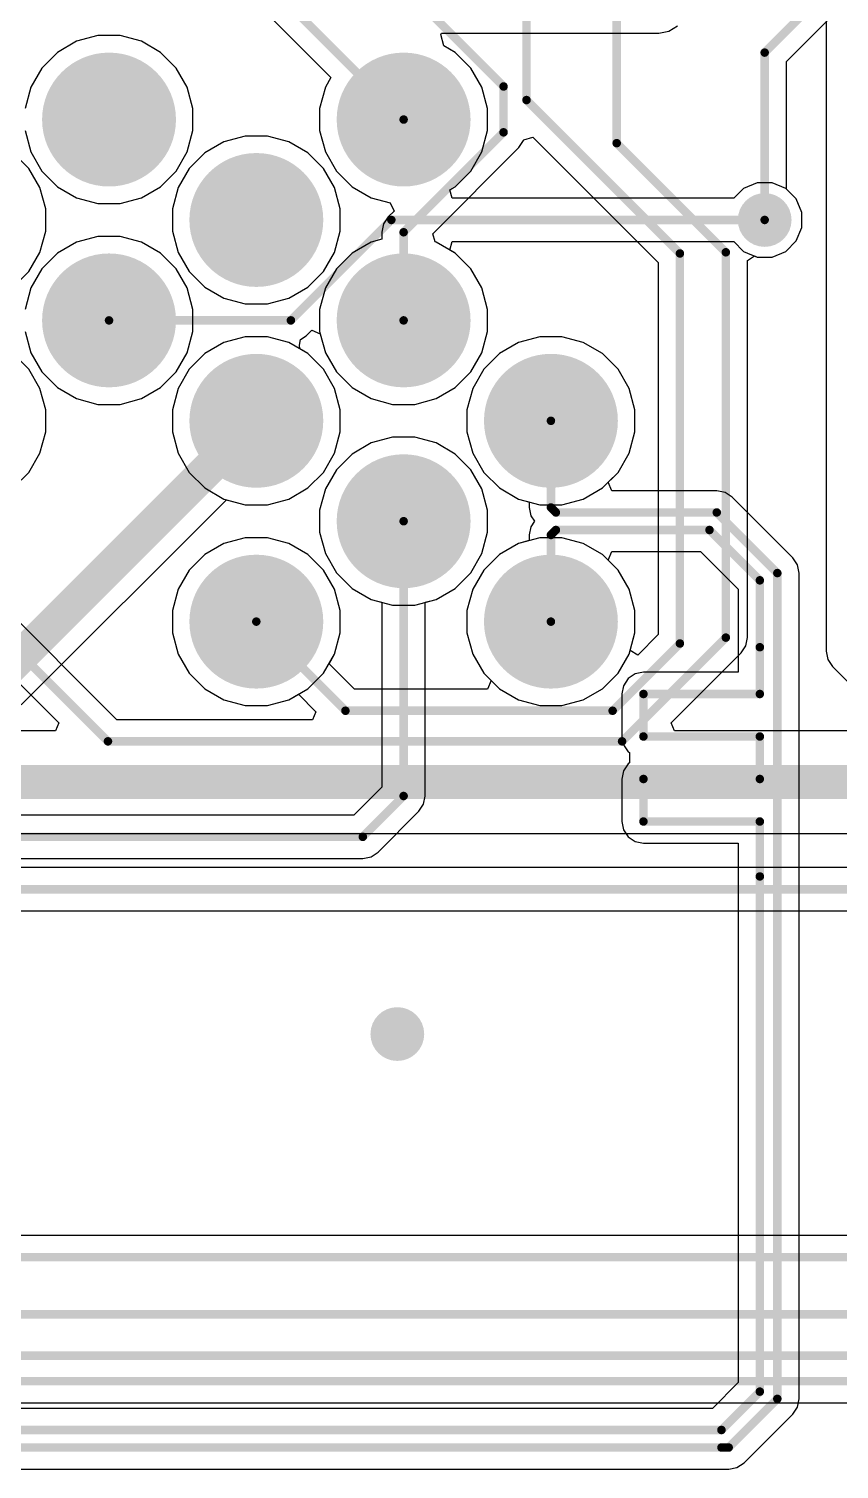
# Model space of a CAD drawing. Header units: millimetres. Extents: x -0.36 to 5.33, y -0.63 to 3.45.
# Drawn here: x 3.385 to 3.862, y 0.085 to 0.932 of the extents above; entities that cross this region are included whole.
import ezdxf

# ---------------------------------------------------------------- set-up
doc = ezdxf.new("R2010")
doc.units = ezdxf.units.MM
doc.header["$MEASUREMENT"] = 0
for name, color, linetype in [('BottomLayer', 5, 'Continuous'), ('BottomSolder', 6, 'Continuous'), ('MultiLayer', 9, 'Continuous'), ('PadHoleLayer', 156, 'Continuous'), ('TopLayer', 1, 'Continuous'), ('TopSolder', 216, 'Continuous'), ('ViaHoleLayer', 16, 'Continuous')]:
    doc.layers.add(name, color=color, linetype=linetype)

# ---------------------------------------------------------------- blocks, each defined once
blk = doc.blocks.new('1_1376430_8_1')
at = {"layer": 'BottomLayer'}
h = blk.add_hatch(color=5, dxfattribs=at)
edge = h.paths.add_edge_path()
edge.add_arc((0.7736205, 0.1860233), 0.0393701, 0, 360)
h = blk.add_hatch(color=5, dxfattribs=at)
edge = h.paths.add_edge_path()
edge.add_arc((0.9468485, 0.1860233), 0.0393701, 0, 360)
h = blk.add_hatch(color=5, dxfattribs=at)
edge = h.paths.add_edge_path()
edge.add_arc((0.8602345, 0.1269683), 0.0393701, 0, 360)
h = blk.add_hatch(color=5, dxfattribs=at)
edge = h.paths.add_edge_path()
edge.add_arc((0.7736205, 0.0679133), 0.0393701, 0, 360)
h = blk.add_hatch(color=5, dxfattribs=at)
edge = h.paths.add_edge_path()
edge.add_arc((0.9468485, 0.0679133), 0.0393701, 0, 360)
h = blk.add_hatch(color=5, dxfattribs=at)
edge = h.paths.add_edge_path()
edge.add_arc((0.8602345, 0.0088583), 0.0393701, 0, 360)
h = blk.add_hatch(color=5, dxfattribs=at)
edge = h.paths.add_edge_path()
edge.add_arc((1.0334625, 0.0088583), 0.0393701, 0, 360)
h = blk.add_hatch(color=5, dxfattribs=at)
edge = h.paths.add_edge_path()
edge.add_arc((0.9468485, -0.0501967), 0.0393701, 0, 360)
h = blk.add_hatch(color=5, dxfattribs=at)
edge = h.paths.add_edge_path()
edge.add_arc((0.8602345, -0.1092517), 0.0393701, 0, 360)
h = blk.add_hatch(color=5, dxfattribs=at)
edge = h.paths.add_edge_path()
edge.add_arc((1.0334625, -0.1092517), 0.0393701, 0, 360)
at = {"layer": 'BottomSolder'}
h = blk.add_hatch(color=6, dxfattribs=at)
edge = h.paths.add_edge_path()
edge.add_arc((0.7736205, 0.1860233), 0.0393701, 0, 360)
h = blk.add_hatch(color=6, dxfattribs=at)
edge = h.paths.add_edge_path()
edge.add_arc((0.9468485, 0.1860233), 0.0393701, 0, 360)
h = blk.add_hatch(color=6, dxfattribs=at)
edge = h.paths.add_edge_path()
edge.add_arc((0.8602345, 0.1269683), 0.0393701, 0, 360)
h = blk.add_hatch(color=6, dxfattribs=at)
edge = h.paths.add_edge_path()
edge.add_arc((0.7736205, 0.0679133), 0.0393701, 0, 360)
h = blk.add_hatch(color=6, dxfattribs=at)
edge = h.paths.add_edge_path()
edge.add_arc((0.9468485, 0.0679133), 0.0393701, 0, 360)
h = blk.add_hatch(color=6, dxfattribs=at)
edge = h.paths.add_edge_path()
edge.add_arc((0.8602345, 0.0088583), 0.0393701, 0, 360)
h = blk.add_hatch(color=6, dxfattribs=at)
edge = h.paths.add_edge_path()
edge.add_arc((1.0334625, 0.0088583), 0.0393701, 0, 360)
h = blk.add_hatch(color=6, dxfattribs=at)
edge = h.paths.add_edge_path()
edge.add_arc((0.9468485, -0.0501967), 0.0393701, 0, 360)
h = blk.add_hatch(color=6, dxfattribs=at)
edge = h.paths.add_edge_path()
edge.add_arc((0.8602345, -0.1092517), 0.0393701, 0, 360)
h = blk.add_hatch(color=6, dxfattribs=at)
edge = h.paths.add_edge_path()
edge.add_arc((1.0334625, -0.1092517), 0.0393701, 0, 360)
at = {"layer": 'MultiLayer'}
h = blk.add_hatch(color=9, dxfattribs=at)
edge = h.paths.add_edge_path()
edge.add_arc((0.7736205, 0.1860233), 0.0393701, 0, 360)
h = blk.add_hatch(color=9, dxfattribs=at)
edge = h.paths.add_edge_path()
edge.add_arc((0.9468485, 0.1860233), 0.0393701, 0, 360)
h = blk.add_hatch(color=9, dxfattribs=at)
edge = h.paths.add_edge_path()
edge.add_arc((0.8602345, 0.1269683), 0.0393701, 0, 360)
h = blk.add_hatch(color=9, dxfattribs=at)
edge = h.paths.add_edge_path()
edge.add_arc((0.7736205, 0.0679133), 0.0393701, 0, 360)
h = blk.add_hatch(color=9, dxfattribs=at)
edge = h.paths.add_edge_path()
edge.add_arc((0.9468485, 0.0679133), 0.0393701, 0, 360)
h = blk.add_hatch(color=9, dxfattribs=at)
edge = h.paths.add_edge_path()
edge.add_arc((0.8602345, 0.0088583), 0.0393701, 0, 360)
h = blk.add_hatch(color=9, dxfattribs=at)
edge = h.paths.add_edge_path()
edge.add_arc((1.0334625, 0.0088583), 0.0393701, 0, 360)
h = blk.add_hatch(color=9, dxfattribs=at)
edge = h.paths.add_edge_path()
edge.add_arc((0.9468485, -0.0501967), 0.0393701, 0, 360)
h = blk.add_hatch(color=9, dxfattribs=at)
edge = h.paths.add_edge_path()
edge.add_arc((0.8602345, -0.1092517), 0.0393701, 0, 360)
h = blk.add_hatch(color=9, dxfattribs=at)
edge = h.paths.add_edge_path()
edge.add_arc((1.0334625, -0.1092517), 0.0393701, 0, 360)
at = {"layer": 'PadHoleLayer'}
h = blk.add_hatch(color=156, dxfattribs=at)
edge = h.paths.add_edge_path()
edge.add_arc((0.7736205, 0.1860233), 0.0238189, 0, 360)
h = blk.add_hatch(color=156, dxfattribs=at)
edge = h.paths.add_edge_path()
edge.add_arc((0.9468485, 0.1860233), 0.0238189, 0, 360)
h = blk.add_hatch(color=156, dxfattribs=at)
edge = h.paths.add_edge_path()
edge.add_arc((0.8602345, 0.1269683), 0.0238189, 0, 360)
h = blk.add_hatch(color=156, dxfattribs=at)
edge = h.paths.add_edge_path()
edge.add_arc((0.7736205, 0.0679133), 0.0238189, 0, 360)
h = blk.add_hatch(color=156, dxfattribs=at)
edge = h.paths.add_edge_path()
edge.add_arc((0.9468485, 0.0679133), 0.0238189, 0, 360)
h = blk.add_hatch(color=156, dxfattribs=at)
edge = h.paths.add_edge_path()
edge.add_arc((0.8602345, 0.0088583), 0.0238189, 0, 360)
h = blk.add_hatch(color=156, dxfattribs=at)
edge = h.paths.add_edge_path()
edge.add_arc((1.0334625, 0.0088583), 0.0238189, 0, 360)
h = blk.add_hatch(color=156, dxfattribs=at)
edge = h.paths.add_edge_path()
edge.add_arc((0.9468485, -0.0501967), 0.0238189, 0, 360)
h = blk.add_hatch(color=156, dxfattribs=at)
edge = h.paths.add_edge_path()
edge.add_arc((0.8602345, -0.1092517), 0.0238189, 0, 360)
h = blk.add_hatch(color=156, dxfattribs=at)
edge = h.paths.add_edge_path()
edge.add_arc((1.0334625, -0.1092517), 0.0238189, 0, 360)
at = {"layer": 'TopLayer'}
h = blk.add_hatch(color=1, dxfattribs=at)
edge = h.paths.add_edge_path()
edge.add_arc((0.7736205, 0.1860233), 0.0393701, 0, 360)
h = blk.add_hatch(color=1, dxfattribs=at)
edge = h.paths.add_edge_path()
edge.add_arc((0.9468485, 0.1860233), 0.0393701, 0, 360)
h = blk.add_hatch(color=1, dxfattribs=at)
edge = h.paths.add_edge_path()
edge.add_arc((0.8602345, 0.1269683), 0.0393701, 0, 360)
h = blk.add_hatch(color=1, dxfattribs=at)
edge = h.paths.add_edge_path()
edge.add_arc((0.7736205, 0.0679133), 0.0393701, 0, 360)
h = blk.add_hatch(color=1, dxfattribs=at)
edge = h.paths.add_edge_path()
edge.add_arc((0.9468485, 0.0679133), 0.0393701, 0, 360)
h = blk.add_hatch(color=1, dxfattribs=at)
edge = h.paths.add_edge_path()
edge.add_arc((0.8602345, 0.0088583), 0.0393701, 0, 360)
h = blk.add_hatch(color=1, dxfattribs=at)
edge = h.paths.add_edge_path()
edge.add_arc((1.0334625, 0.0088583), 0.0393701, 0, 360)
h = blk.add_hatch(color=1, dxfattribs=at)
edge = h.paths.add_edge_path()
edge.add_arc((0.9468485, -0.0501967), 0.0393701, 0, 360)
h = blk.add_hatch(color=1, dxfattribs=at)
edge = h.paths.add_edge_path()
edge.add_arc((0.8602345, -0.1092517), 0.0393701, 0, 360)
h = blk.add_hatch(color=1, dxfattribs=at)
edge = h.paths.add_edge_path()
edge.add_arc((1.0334625, -0.1092517), 0.0393701, 0, 360)
at = {"layer": 'TopSolder'}
h = blk.add_hatch(color=216, dxfattribs=at)
edge = h.paths.add_edge_path()
edge.add_arc((0.7736205, 0.1860233), 0.0393701, 0, 360)
h = blk.add_hatch(color=216, dxfattribs=at)
edge = h.paths.add_edge_path()
edge.add_arc((0.9468485, 0.1860233), 0.0393701, 0, 360)
h = blk.add_hatch(color=216, dxfattribs=at)
edge = h.paths.add_edge_path()
edge.add_arc((0.8602345, 0.1269683), 0.0393701, 0, 360)
h = blk.add_hatch(color=216, dxfattribs=at)
edge = h.paths.add_edge_path()
edge.add_arc((0.7736205, 0.0679133), 0.0393701, 0, 360)
h = blk.add_hatch(color=216, dxfattribs=at)
edge = h.paths.add_edge_path()
edge.add_arc((0.9468485, 0.0679133), 0.0393701, 0, 360)
h = blk.add_hatch(color=216, dxfattribs=at)
edge = h.paths.add_edge_path()
edge.add_arc((0.8602345, 0.0088583), 0.0393701, 0, 360)
h = blk.add_hatch(color=216, dxfattribs=at)
edge = h.paths.add_edge_path()
edge.add_arc((1.0334625, 0.0088583), 0.0393701, 0, 360)
h = blk.add_hatch(color=216, dxfattribs=at)
edge = h.paths.add_edge_path()
edge.add_arc((0.9468485, -0.0501967), 0.0393701, 0, 360)
h = blk.add_hatch(color=216, dxfattribs=at)
edge = h.paths.add_edge_path()
edge.add_arc((0.8602345, -0.1092517), 0.0393701, 0, 360)
h = blk.add_hatch(color=216, dxfattribs=at)
edge = h.paths.add_edge_path()
edge.add_arc((1.0334625, -0.1092517), 0.0393701, 0, 360)

msp = doc.modelspace()

# ---------------------------------------------------------------- hatches: boundary and pattern name
at = {"layer": 'BottomLayer'}
h = msp.add_hatch(color=5, dxfattribs=at)
edge = h.paths.add_edge_path()
edge.add_arc((3.818, 0.8197629), 0.011811, 0, 360)
h = msp.add_hatch(color=5, dxfattribs=at)
edge = h.paths.add_edge_path()
edge.add_arc((3.602, 0.341), 0.011811, 0, 360)
at = {"layer": 'BottomSolder'}
h = msp.add_hatch(color=6, dxfattribs=at)
edge = h.paths.add_edge_path()
edge.add_arc((3.818, 0.8197629), 0.015811, 0, 360)
h = msp.add_hatch(color=6, dxfattribs=at)
edge = h.paths.add_edge_path()
edge.add_arc((3.602, 0.341), 0.015811, 0, 360)
at = {"layer": 'TopLayer'}
h = msp.add_hatch(color=1, dxfattribs=at)
edge = h.paths.add_edge_path()
edge.add_arc((3.818, 0.8197629), 0.011811, 0, 360)
h = msp.add_hatch(color=1, dxfattribs=at)
edge = h.paths.add_edge_path()
edge.add_arc((3.602, 0.341), 0.011811, 0, 360)
at = {"layer": 'TopSolder'}
h = msp.add_hatch(color=216, dxfattribs=at)
edge = h.paths.add_edge_path()
edge.add_arc((3.818, 0.8197629), 0.015811, 0, 360)
h = msp.add_hatch(color=216, dxfattribs=at)
edge = h.paths.add_edge_path()
edge.add_arc((3.602, 0.341), 0.015811, 0, 360)
at = {"layer": 'ViaHoleLayer'}
h = msp.add_hatch(color=16, dxfattribs=at)
edge = h.paths.add_edge_path()
edge.add_arc((3.818, 0.8197629), 0.0059055, 0, 360)
h = msp.add_hatch(color=16, dxfattribs=at)
edge = h.paths.add_edge_path()
edge.add_arc((3.602, 0.341), 0.0059055, 0, 360)

# ---------------------------------------------------------------- linework, layer by layer
at = {"layer": 'BottomLayer'}
for p, q in [((3.5217151, 0.9447778), (3.5629604, 0.9035325)), ((3.8307449, 0.9129089), (3.8592406, 0.9414046)), ((3.4134149, 0.9248235), (3.4021571, 0.9183238)), ((3.4259713, 0.928188), (3.4134149, 0.9248235)), ((3.4389707, 0.928188), (3.4259713, 0.928188)), ((3.4515271, 0.9248235), (3.4389707, 0.928188)), ((3.4627849, 0.9183238), (3.4515271, 0.9248235)), ((3.4021571, 0.9183238), (3.3929651, 0.9091318)), ((3.4719769, 0.9091318), (3.4627849, 0.9183238)), ((3.3929651, 0.9091318), (3.3864654, 0.897874)), ((3.4784766, 0.897874), (3.4719769, 0.9091318)), ((3.8307449, 0.8378634), (3.8307449, 0.9129089)), ((3.5629604, 0.9035325), (3.5596934, 0.897874)), ((3.3864654, 0.897874), (3.3831009, 0.8853176)), ((3.4818411, 0.8853176), (3.4784766, 0.897874)), ((3.5596934, 0.897874), (3.5563289, 0.8853176)), ((3.4818411, 0.8723182), (3.4818411, 0.8853176)), ((3.5563289, 0.8853176), (3.5563289, 0.8723182)), ((3.3831009, 0.8723182), (3.3864654, 0.8597618)), ((3.4784766, 0.8597618), (3.4818411, 0.8723182)), ((3.5000289, 0.8657685), (3.4887711, 0.8592688)), ((3.5125853, 0.869133), (3.5000289, 0.8657685)), ((3.5255847, 0.869133), (3.5125853, 0.869133)), ((3.5381411, 0.8657685), (3.5255847, 0.869133)), ((3.5493989, 0.8592688), (3.5381411, 0.8657685)), ((3.5563289, 0.8723182), (3.5596934, 0.8597618)), ((3.6734861, 0.8622967), (3.6762489, 0.8664314)), ((3.6762489, 0.8664314), (3.6763252, 0.8668151)), ((3.6763252, 0.8668151), (3.6817506, 0.8684609)), ((3.6817506, 0.8684609), (3.7554126, 0.7947989)), ((3.3853629, 0.8500768), (3.3761709, 0.8592688)), ((3.3864654, 0.8597618), (3.3929651, 0.848504)), ((3.4719769, 0.848504), (3.4784766, 0.8597618)), ((3.4887711, 0.8592688), (3.4795791, 0.8500768)), ((3.5585909, 0.8500768), (3.5493989, 0.8592688)), ((3.5596934, 0.8597618), (3.5661931, 0.848504)), ((3.6228865, 0.8116971), (3.6734861, 0.8622967)), ((3.3918626, 0.838819), (3.3853629, 0.8500768)), ((3.3929651, 0.848504), (3.4021571, 0.839312)), ((3.4627849, 0.839312), (3.4719769, 0.848504)), ((3.4795791, 0.8500768), (3.4730794, 0.838819)), ((3.5650906, 0.838819), (3.5585909, 0.8500768)), ((3.5661931, 0.848504), (3.5753851, 0.839312)), ((3.3952271, 0.8262626), (3.3918626, 0.838819)), ((3.4021571, 0.839312), (3.4134149, 0.8328123)), ((3.4515271, 0.8328123), (3.4627849, 0.839312)), ((3.4730794, 0.838819), (3.4697149, 0.8262626)), ((3.5684551, 0.8262626), (3.5650906, 0.838819)), ((3.5753851, 0.839312), (3.5866429, 0.8328123)), ((3.4134149, 0.8328123), (3.4259713, 0.8294478)), ((3.4389707, 0.8294478), (3.4515271, 0.8328123)), ((3.5866429, 0.8328123), (3.5978734, 0.8298031)), ((3.8364905, 0.8321178), (3.8307449, 0.8378634)), ((3.839811, 0.8241014), (3.8364905, 0.8321178)), ((3.3952271, 0.8132632), (3.3952271, 0.8262626)), ((3.4259713, 0.8294478), (3.4389707, 0.8294478)), ((3.4697149, 0.8262626), (3.4697149, 0.8132632)), ((3.5684551, 0.8132632), (3.5684551, 0.8262626)), ((3.6000407, 0.8248993), (3.596687, 0.8215456)), ((3.5978734, 0.8298031), (3.6000407, 0.8248993)), ((3.839811, 0.8154244), (3.839811, 0.8241014)), ((3.3918626, 0.8007068), (3.3952271, 0.8132632)), ((3.4697149, 0.8132632), (3.4730794, 0.8007068)), ((3.5650906, 0.8007068), (3.5684551, 0.8132632)), ((3.5939242, 0.8174109), (3.5929541, 0.8125336)), ((3.596687, 0.8215456), (3.5939242, 0.8174109)), ((3.8364905, 0.807408), (3.839811, 0.8154244)), ((3.4134149, 0.8067135), (3.4021571, 0.8002138)), ((3.4259713, 0.810078), (3.4134149, 0.8067135)), ((3.4389707, 0.810078), (3.4259713, 0.810078)), ((3.4515271, 0.8067135), (3.4389707, 0.810078)), ((3.4627849, 0.8002138), (3.4515271, 0.8067135)), ((3.5866429, 0.8067135), (3.5753851, 0.8002138)), ((3.5929541, 0.8084046), (3.5866429, 0.8067135)), ((3.5929541, 0.8125336), (3.5929541, 0.8084046)), ((3.6241806, 0.8068674), (3.6228865, 0.8116971)), ((3.6247551, 0.8067135), (3.6241806, 0.8068674)), ((3.6360129, 0.8002138), (3.6247551, 0.8067135)), ((3.8303549, 0.8012724), (3.8364905, 0.807408)), ((3.3853629, 0.789449), (3.3918626, 0.8007068)), ((3.4021571, 0.8002138), (3.3929651, 0.7910218)), ((3.4719769, 0.7910218), (3.4627849, 0.8002138)), ((3.4730794, 0.8007068), (3.4795791, 0.789449)), ((3.5585909, 0.789449), (3.5650906, 0.8007068)), ((3.5753851, 0.8002138), (3.5661931, 0.7910218)), ((3.6452049, 0.7910218), (3.6360129, 0.8002138)), ((3.8079024, 0.7958375), (3.8120598, 0.7986153)), ((3.8120598, 0.7986153), (3.8136615, 0.7979519)), ((3.8136615, 0.7979519), (3.8223385, 0.7979519)), ((3.8223385, 0.7979519), (3.8303549, 0.8012724)), ((3.3761709, 0.780257), (3.3853629, 0.789449)), ((3.3929651, 0.7910218), (3.3864654, 0.779764)), ((3.4784766, 0.779764), (3.4719769, 0.7910218)), ((3.4795791, 0.789449), (3.4887711, 0.780257)), ((3.5493989, 0.780257), (3.5585909, 0.789449)), ((3.5661931, 0.7910218), (3.5596934, 0.779764)), ((3.6517046, 0.779764), (3.6452049, 0.7910218)), ((3.7554126, 0.7947989), (3.7554126, 0.5759831)), ((3.8079024, 0.5741575), (3.8079024, 0.7958375)), ((3.3864654, 0.779764), (3.3831009, 0.7672076)), ((3.4818411, 0.7672076), (3.4784766, 0.779764)), ((3.4887711, 0.780257), (3.5000289, 0.7737573)), ((3.5381411, 0.7737573), (3.5493989, 0.780257)), ((3.5596934, 0.779764), (3.5563289, 0.7672076)), ((3.6550691, 0.7672076), (3.6517046, 0.779764)), ((3.5000289, 0.7737573), (3.5125853, 0.7703928)), ((3.5255847, 0.7703928), (3.5381411, 0.7737573)), ((3.4818411, 0.7542082), (3.4818411, 0.7672076)), ((3.5125853, 0.7703928), (3.5255847, 0.7703928)), ((3.5563289, 0.7672076), (3.5563289, 0.7542082)), ((3.6550691, 0.7542082), (3.6550691, 0.7672076)), ((3.3831009, 0.7542082), (3.3864654, 0.7416518)), ((3.4784766, 0.7416518), (3.4818411, 0.7542082)), ((3.5563289, 0.7542082), (3.5596934, 0.7416518)), ((3.6517046, 0.7416518), (3.6550691, 0.7542082)), ((3.5000289, 0.7476585), (3.4887711, 0.7411588)), ((3.5125853, 0.751023), (3.5000289, 0.7476585)), ((3.5255847, 0.751023), (3.5125853, 0.751023)), ((3.5381411, 0.7476585), (3.5255847, 0.751023)), ((3.5493989, 0.7411588), (3.5381411, 0.7476585)), ((3.6732569, 0.7476585), (3.6619991, 0.7411588)), ((3.6858133, 0.751023), (3.6732569, 0.7476585)), ((3.6988127, 0.751023), (3.6858133, 0.751023)), ((3.7113691, 0.7476585), (3.6988127, 0.751023)), ((3.7226269, 0.7411588), (3.7113691, 0.7476585)), ((3.3853629, 0.7319668), (3.3761709, 0.7411588)), ((3.3864654, 0.7416518), (3.3929651, 0.730394)), ((3.4719769, 0.730394), (3.4784766, 0.7416518)), ((3.4887711, 0.7411588), (3.4795791, 0.7319668)), ((3.5585909, 0.7319668), (3.5493989, 0.7411588)), ((3.5596934, 0.7416518), (3.5661931, 0.730394)), ((3.6452049, 0.730394), (3.6517046, 0.7416518)), ((3.6619991, 0.7411588), (3.6528071, 0.7319668)), ((3.7318189, 0.7319668), (3.7226269, 0.7411588)), ((3.3918626, 0.720709), (3.3853629, 0.7319668)), ((3.3929651, 0.730394), (3.4021571, 0.721202)), ((3.4627849, 0.721202), (3.4719769, 0.730394)), ((3.4795791, 0.7319668), (3.4730794, 0.720709)), ((3.5650906, 0.720709), (3.5585909, 0.7319668)), ((3.5661931, 0.730394), (3.5753851, 0.721202)), ((3.6360129, 0.721202), (3.6452049, 0.730394)), ((3.6528071, 0.7319668), (3.6463074, 0.720709)), ((3.7383186, 0.720709), (3.7318189, 0.7319668)), ((3.3952271, 0.7081526), (3.3918626, 0.720709)), ((3.4021571, 0.721202), (3.4134149, 0.7147023)), ((3.4515271, 0.7147023), (3.4627849, 0.721202)), ((3.4730794, 0.720709), (3.4697149, 0.7081526)), ((3.5684551, 0.7081526), (3.5650906, 0.720709)), ((3.5753851, 0.721202), (3.5866429, 0.7147023)), ((3.6247551, 0.7147023), (3.6360129, 0.721202)), ((3.6463074, 0.720709), (3.6429429, 0.7081526)), ((3.7416831, 0.7081526), (3.7383186, 0.720709)), ((3.4134149, 0.7147023), (3.4259713, 0.7113378)), ((3.4389707, 0.7113378), (3.4515271, 0.7147023)), ((3.5866429, 0.7147023), (3.5991993, 0.7113378)), ((3.6121987, 0.7113378), (3.6247551, 0.7147023)), ((3.3952271, 0.6951532), (3.3952271, 0.7081526)), ((3.4259713, 0.7113378), (3.4389707, 0.7113378)), ((3.4697149, 0.7081526), (3.4697149, 0.6951532)), ((3.5684551, 0.6951532), (3.5684551, 0.7081526)), ((3.5991993, 0.7113378), (3.6121987, 0.7113378)), ((3.6429429, 0.7081526), (3.6429429, 0.6951532)), ((3.7416831, 0.6951532), (3.7416831, 0.7081526)), ((3.3918626, 0.6825968), (3.3952271, 0.6951532)), ((3.4697149, 0.6951532), (3.4730794, 0.6825968)), ((3.5650906, 0.6825968), (3.5684551, 0.6951532)), ((3.6429429, 0.6951532), (3.6463074, 0.6825968)), ((3.7383186, 0.6825968), (3.7416831, 0.6951532)), ((3.5866429, 0.6886035), (3.5753851, 0.6821038)), ((3.5991993, 0.691968), (3.5866429, 0.6886035)), ((3.6121987, 0.691968), (3.5991993, 0.691968)), ((3.6247551, 0.6886035), (3.6121987, 0.691968)), ((3.6360129, 0.6821038), (3.6247551, 0.6886035)), ((3.3853629, 0.671339), (3.3918626, 0.6825968)), ((3.4730794, 0.6825968), (3.4795791, 0.671339)), ((3.5585909, 0.671339), (3.5650906, 0.6825968)), ((3.5753851, 0.6821038), (3.5661931, 0.6729118)), ((3.6452049, 0.6729118), (3.6360129, 0.6821038)), ((3.6463074, 0.6825968), (3.6528071, 0.671339)), ((3.7318189, 0.671339), (3.7383186, 0.6825968)), ((3.3761709, 0.662147), (3.3853629, 0.671339)), ((3.4795791, 0.671339), (3.4887711, 0.662147)), ((3.5493989, 0.662147), (3.5585909, 0.671339)), ((3.5661931, 0.6729118), (3.5596934, 0.661654)), ((3.6517046, 0.661654), (3.6452049, 0.6729118)), ((3.6528071, 0.671339), (3.6619991, 0.662147)), ((3.7226269, 0.662147), (3.7318189, 0.671339)), ((3.4887711, 0.662147), (3.5000289, 0.6556473)), ((3.5381411, 0.6556473), (3.5493989, 0.662147)), ((3.5596934, 0.661654), (3.5563289, 0.6490976)), ((3.6550691, 0.6490976), (3.6517046, 0.661654)), ((3.6619991, 0.662147), (3.6732569, 0.6556473)), ((3.7113691, 0.6556473), (3.7226269, 0.662147)), ((3.5000289, 0.6556473), (3.5125853, 0.6522828)), ((3.5125853, 0.6522828), (3.5255847, 0.6522828)), ((3.5255847, 0.6522828), (3.5381411, 0.6556473)), ((3.6732569, 0.6556473), (3.6858133, 0.6522828)), ((3.6858133, 0.6522828), (3.6988127, 0.6522828)), ((3.6988127, 0.6522828), (3.7113691, 0.6556473)), ((3.5563289, 0.6490976), (3.5563289, 0.6360982)), ((3.6550691, 0.6360982), (3.6550691, 0.6490976)), ((3.5563289, 0.6360982), (3.5596934, 0.6235418)), ((3.6517046, 0.6235418), (3.6550691, 0.6360982)), ((3.5000289, 0.6295485), (3.4887711, 0.6230488)), ((3.5125853, 0.632913), (3.5000289, 0.6295485)), ((3.5255847, 0.632913), (3.5125853, 0.632913)), ((3.5381411, 0.6295485), (3.5255847, 0.632913)), ((3.5493989, 0.6230488), (3.5381411, 0.6295485)), ((3.6732569, 0.6295485), (3.6619991, 0.6230488)), ((3.6858133, 0.632913), (3.6732569, 0.6295485)), ((3.6988127, 0.632913), (3.6858133, 0.632913)), ((3.7113691, 0.6295485), (3.6988127, 0.632913)), ((3.7226269, 0.6230488), (3.7113691, 0.6295485)), ((3.4887711, 0.6230488), (3.4795791, 0.6138568)), ((3.5585909, 0.6138568), (3.5493989, 0.6230488)), ((3.5596934, 0.6235418), (3.5661931, 0.612284)), ((3.6452049, 0.612284), (3.6517046, 0.6235418)), ((3.6619991, 0.6230488), (3.6528071, 0.6138568)), ((3.7318189, 0.6138568), (3.7226269, 0.6230488)), ((3.4795791, 0.6138568), (3.4730794, 0.602599)), ((3.5650906, 0.602599), (3.5585909, 0.6138568)), ((3.5661931, 0.612284), (3.5753851, 0.603092)), ((3.6360129, 0.603092), (3.6452049, 0.612284)), ((3.6528071, 0.6138568), (3.6463074, 0.602599)), ((3.7383186, 0.602599), (3.7318189, 0.6138568)), ((3.4371296, 0.5258944), (3.3586019, 0.6044221)), ((3.4730794, 0.602599), (3.4697149, 0.5900426)), ((3.5684551, 0.5900426), (3.5650906, 0.602599)), ((3.5753851, 0.603092), (3.5866429, 0.5965923)), ((3.6247551, 0.5965923), (3.6360129, 0.603092)), ((3.6463074, 0.602599), (3.6429429, 0.5900426)), ((3.7416831, 0.5900426), (3.7383186, 0.602599)), ((3.5866429, 0.5965923), (3.5991993, 0.5932278)), ((3.5991993, 0.5932278), (3.6121987, 0.5932278)), ((3.6121987, 0.5932278), (3.6247551, 0.5965923)), ((3.336845, 0.590131), (3.4029482, 0.5240278)), ((3.4697149, 0.5900426), (3.4697149, 0.5770432)), ((3.5684551, 0.5770432), (3.5684551, 0.5900426)), ((3.6429429, 0.5900426), (3.6429429, 0.5770432)), ((3.7416831, 0.5770432), (3.7416831, 0.5900426)), ((3.4697149, 0.5770432), (3.4730794, 0.5644868)), ((3.5650906, 0.5644868), (3.5684551, 0.5770432)), ((3.6429429, 0.5770432), (3.6463074, 0.5644868)), ((3.7388579, 0.5664995), (3.7416831, 0.5770432)), ((3.7554126, 0.5759831), (3.7433408, 0.5639113)), ((3.8041695, 0.5651455), (3.8069323, 0.5692802)), ((3.8069323, 0.5692802), (3.8079024, 0.5741575)), ((3.4730794, 0.5644868), (3.4795791, 0.553229)), ((3.5618236, 0.5588283), (3.5650906, 0.5644868)), ((3.6463074, 0.5644868), (3.6528071, 0.553229)), ((3.7433408, 0.5639113), (3.7388579, 0.5664995)), ((3.7630518, 0.5240278), (3.8041695, 0.5651455)), ((3.4795791, 0.553229), (3.4887711, 0.544037)), ((3.5767575, 0.5438944), (3.5618236, 0.5588283)), ((3.6528071, 0.553229), (3.6571417, 0.5488944)), ((3.4887711, 0.544037), (3.5000289, 0.5375373)), ((3.6550706, 0.5438944), (3.5767575, 0.5438944)), ((3.6571417, 0.5488944), (3.6550706, 0.5438944)), ((3.5000289, 0.5375373), (3.5125853, 0.5341728)), ((3.5125853, 0.5341728), (3.5255847, 0.5341728)), ((3.5255847, 0.5341728), (3.5381411, 0.5375373)), ((3.5381411, 0.5375373), (3.5437996, 0.5408043)), ((3.5437996, 0.5408043), (3.5540901, 0.5305138)), ((3.5521766, 0.5258944), (3.4371296, 0.5258944)), ((3.5540901, 0.5305138), (3.5521766, 0.5258944)), ((3.4010347, 0.5194084), (3.3302198, 0.5194084)), ((3.4029482, 0.5240278), (3.4010347, 0.5194084)), ((3.7649653, 0.5194084), (3.7630518, 0.5240278)), ((3.9971761, 0.5194084), (3.7649653, 0.5194084)), ((3.3176861, 0.4588906), (4.0279121, 0.4588906)), ((4.0728704, 0.4388944), (3.2181296, 0.4388944)), ((3.2128505, 0.4134046), (4.0781495, 0.4134046)), ((3.9479729, 0.2224989), (1.8358321, 0.2224989)), ((0.6552553, 0.1240936), (4.0968385, 0.1240936))]:
    msp.add_line(p, q, dxfattribs=at)
for points, const_width in [([(3.6779558, 0.8902797), (3.6779558, 0.9848019)], 0.005), ([(3.731, 0.8649261), (3.731, 0.9848019)], 0.005), ([(3.6050529, 0.9576934), (3.6644741, 0.8982722)], 0.005), ([(3.5307271, 0.9537898), (3.605699, 0.8788179)], 0.005), ([(3.818, 0.918188), (3.8539615, 0.9541495)], 0.005), ([(3.818, 0.8197629), (3.818, 0.918188)], 0.005), ([(3.6644741, 0.8713087), (3.6644741, 0.8982722)], 0.005), ([(3.6779558, 0.8902797), (3.7681575, 0.800078)], 0.005), ([(3.605699, 0.8125336), (3.6644741, 0.8713087)], 0.005), ([(3.731, 0.8649261), (3.7951575, 0.8007686)], 0.005), ([(3.605699, 0.7607079), (3.605699, 0.8125336)], 0.005), ([(3.7681575, 0.570704), (3.7681575, 0.800078)], 0.005), ([(3.7951575, 0.5741575), (3.7951575, 0.8007686)], 0.005), ([(3.345857, 0.599143), (3.4318505, 0.5131495)], 0.005), ([(3.519085, 0.5835429), (3.5714784, 0.5311495)], 0.005), ([(3.7341495, 0.5131495), (3.7951575, 0.5741575)], 0.005), ([(3.728603, 0.5311495), (3.7681575, 0.570704)], 0.005), ([(3.5714784, 0.5311495), (3.728603, 0.5311495)], 0.005), ([(3.4318505, 0.5131495), (3.7341495, 0.5131495)], 0.005), ([(3.3176861, 0.4891495), (4.0279121, 0.4891495)], 0.02), ([(3.2128505, 0.4261495), (4.0781495, 0.4261495)], 0.005), ([(1.830553, 0.209754), (3.9660734, 0.209754)], 0.005), ([(1.8198505, 0.1761495), (3.9671575, 0.1761495)], 0.005), ([(0.6614685, 0.1518385), (4.0886333, 0.1518385)], 0.005), ([(0.6552553, 0.1368385), (4.0968385, 0.1368385)], 0.005)]:
    msp.add_lwpolyline(points, dxfattribs=dict(at, const_width=const_width))
at = {"layer": 'BottomLayer', "const_width": 0.0025}
for points in [[(3.81675, 0.918188, 1), (3.81925, 0.918188, 1)], [(3.81675, 0.918188, 1), (3.81925, 0.918188, 1)], [(3.6632241, 0.8982722, 1), (3.6657241, 0.8982722, 1)], [(3.6632241, 0.8982722, 1), (3.6657241, 0.8982722, 1)], [(3.6767058, 0.8902797, 1), (3.6792058, 0.8902797, 1)], [(3.6767058, 0.8902797, 1), (3.6792058, 0.8902797, 1)], [(3.604449, 0.8788179, 1), (3.606949, 0.8788179, 1)], [(3.6632241, 0.8713087, 1), (3.6657241, 0.8713087, 1)], [(3.6632241, 0.8713087, 1), (3.6657241, 0.8713087, 1)], [(3.72975, 0.8649261, 1), (3.73225, 0.8649261, 1)], [(3.72975, 0.8649261, 1), (3.73225, 0.8649261, 1)], [(3.81675, 0.8197629, 1), (3.81925, 0.8197629, 1)], [(3.604449, 0.8125336, 1), (3.606949, 0.8125336, 1)], [(3.604449, 0.8125336, 1), (3.606949, 0.8125336, 1)], [(3.7669075, 0.800078, 1), (3.7694075, 0.800078, 1)], [(3.7669075, 0.800078, 1), (3.7694075, 0.800078, 1)], [(3.7939075, 0.8007686, 1), (3.7964075, 0.8007686, 1)], [(3.7939075, 0.8007686, 1), (3.7964075, 0.8007686, 1)], [(3.604449, 0.7607079, 1), (3.606949, 0.7607079, 1)], [(3.517835, 0.5835429, 1), (3.520335, 0.5835429, 1)], [(3.7939075, 0.5741575, 1), (3.7964075, 0.5741575, 1)], [(3.7939075, 0.5741575, 1), (3.7964075, 0.5741575, 1)], [(3.7669075, 0.570704, 1), (3.7694075, 0.570704, 1)], [(3.7669075, 0.570704, 1), (3.7694075, 0.570704, 1)], [(3.5702284, 0.5311495, 1), (3.5727284, 0.5311495, 1)], [(3.5702284, 0.5311495, 1), (3.5727284, 0.5311495, 1)], [(3.727353, 0.5311495, 1), (3.729853, 0.5311495, 1)], [(3.727353, 0.5311495, 1), (3.729853, 0.5311495, 1)], [(3.4306005, 0.5131495, 1), (3.4331005, 0.5131495, 1)], [(3.4306005, 0.5131495, 1), (3.4331005, 0.5131495, 1)], [(3.7328995, 0.5131495, 1), (3.7353995, 0.5131495, 1)], [(3.7328995, 0.5131495, 1), (3.7353995, 0.5131495, 1)]]:
    msp.add_lwpolyline(points, format="xyb", close=True, dxfattribs=at)
at = {"layer": 'TopLayer'}
for p, q in [((3.8541575, 1.0371256), (3.8541575, 0.5661216)), ((3.7616918, 0.9307094), (3.7666535, 0.9340247)), ((3.627604, 0.9288929), (3.6280116, 0.9295452)), ((3.6292562, 0.9222248), (3.627604, 0.9288929)), ((3.6280116, 0.9295452), (3.7558391, 0.9295452)), ((3.7558391, 0.9295452), (3.7616918, 0.9307094)), ((3.6360129, 0.9183238), (3.6292562, 0.9222248)), ((3.6452049, 0.9091318), (3.6360129, 0.9183238)), ((3.6517046, 0.897874), (3.6452049, 0.9091318)), ((3.6550691, 0.8853176), (3.6517046, 0.897874)), ((3.6550691, 0.8723182), (3.6550691, 0.8853176)), ((3.6517046, 0.8597618), (3.6550691, 0.8723182)), ((3.6452049, 0.848504), (3.6517046, 0.8597618)), ((3.6360129, 0.839312), (3.6452049, 0.848504)), ((3.632888, 0.8375078), (3.6360129, 0.839312)), ((3.8136615, 0.8415739), (3.8056451, 0.8382534)), ((3.8223385, 0.8415739), (3.8136615, 0.8415739)), ((3.8303549, 0.8382534), (3.8223385, 0.8415739)), ((3.6342277, 0.8325078), (3.632888, 0.8375078)), ((3.7998995, 0.8325078), (3.6342277, 0.8325078)), ((3.8056451, 0.8382534), (3.7998995, 0.8325078)), ((3.8364905, 0.8321178), (3.8303549, 0.8382534)), ((3.839811, 0.8241014), (3.8364905, 0.8321178)), ((3.839811, 0.8154244), (3.839811, 0.8241014)), ((3.8364905, 0.807408), (3.839811, 0.8154244)), ((3.632888, 0.802018), (3.6342277, 0.807018)), ((3.6342277, 0.807018), (3.7998995, 0.807018)), ((3.7998995, 0.807018), (3.8056451, 0.8012724)), ((3.8303549, 0.8012724), (3.8364905, 0.807408)), ((3.6360129, 0.8002138), (3.632888, 0.802018)), ((3.6452049, 0.7910218), (3.6360129, 0.8002138)), ((3.8056451, 0.8012724), (3.8136615, 0.7979519)), ((3.8136615, 0.7979519), (3.8223385, 0.7979519)), ((3.8223385, 0.7979519), (3.8303549, 0.8012724)), ((3.6517046, 0.779764), (3.6452049, 0.7910218)), ((3.6550691, 0.7672076), (3.6517046, 0.779764)), ((3.6550691, 0.7542082), (3.6550691, 0.7672076)), ((3.5484267, 0.7516959), (3.5517804, 0.7550496)), ((3.5517804, 0.7550496), (3.5566842, 0.7528823)), ((3.6517046, 0.7416518), (3.6550691, 0.7542082)), ((3.5444849, 0.7461666), (3.5450529, 0.7494415)), ((3.5446426, 0.7439049), (3.5444849, 0.7461666)), ((3.5450529, 0.7494415), (3.5484267, 0.7516959)), ((3.5566842, 0.7528823), (3.5596934, 0.7416518)), ((3.6732569, 0.7476585), (3.6619991, 0.7411588)), ((3.6858133, 0.751023), (3.6732569, 0.7476585)), ((3.6988127, 0.751023), (3.6858133, 0.751023)), ((3.7113691, 0.7476585), (3.6988127, 0.751023)), ((3.7226269, 0.7411588), (3.7113691, 0.7476585)), ((3.5493989, 0.7411588), (3.5446426, 0.7439049)), ((3.5585909, 0.7319668), (3.5493989, 0.7411588)), ((3.5596934, 0.7416518), (3.5661931, 0.730394)), ((3.6452049, 0.730394), (3.6517046, 0.7416518)), ((3.6619991, 0.7411588), (3.6528071, 0.7319668)), ((3.7318189, 0.7319668), (3.7226269, 0.7411588)), ((3.5650906, 0.720709), (3.5585909, 0.7319668)), ((3.5661931, 0.730394), (3.5753851, 0.721202)), ((3.6360129, 0.721202), (3.6452049, 0.730394)), ((3.6528071, 0.7319668), (3.6463074, 0.720709)), ((3.7383186, 0.720709), (3.7318189, 0.7319668)), ((3.5684551, 0.7081526), (3.5650906, 0.720709)), ((3.5753851, 0.721202), (3.5866429, 0.7147023)), ((3.6247551, 0.7147023), (3.6360129, 0.721202)), ((3.6463074, 0.720709), (3.6429429, 0.7081526)), ((3.7416831, 0.7081526), (3.7383186, 0.720709)), ((3.5866429, 0.7147023), (3.5991993, 0.7113378)), ((3.6121987, 0.7113378), (3.6247551, 0.7147023)), ((3.5684551, 0.6951532), (3.5684551, 0.7081526)), ((3.5991993, 0.7113378), (3.6121987, 0.7113378)), ((3.6429429, 0.7081526), (3.6429429, 0.6951532)), ((3.7416831, 0.6951532), (3.7416831, 0.7081526)), ((3.5650906, 0.6825968), (3.5684551, 0.6951532)), ((3.6429429, 0.6951532), (3.6463074, 0.6825968)), ((3.7383186, 0.6825968), (3.7416831, 0.6951532)), ((3.5866429, 0.6886035), (3.5753851, 0.6821038)), ((3.5991993, 0.691968), (3.5866429, 0.6886035)), ((3.6121987, 0.691968), (3.5991993, 0.691968)), ((3.6247551, 0.6886035), (3.6121987, 0.691968)), ((3.6360129, 0.6821038), (3.6247551, 0.6886035)), ((3.5585909, 0.671339), (3.5650906, 0.6825968)), ((3.5753851, 0.6821038), (3.5661931, 0.6729118)), ((3.6452049, 0.6729118), (3.6360129, 0.6821038)), ((3.6463074, 0.6825968), (3.6528071, 0.671339)), ((3.7318189, 0.671339), (3.7383186, 0.6825968)), ((3.5493989, 0.662147), (3.5585909, 0.671339)), ((3.5661931, 0.6729118), (3.5596934, 0.661654)), ((3.6517046, 0.661654), (3.6452049, 0.6729118)), ((3.6528071, 0.671339), (3.6619991, 0.662147)), ((3.7259727, 0.6654928), (3.7318189, 0.671339)), ((3.5381411, 0.6556473), (3.5493989, 0.662147)), ((3.5596934, 0.661654), (3.5563289, 0.6490976)), ((3.6550691, 0.6490976), (3.6517046, 0.661654)), ((3.6619991, 0.662147), (3.6732569, 0.6556473)), ((3.7280438, 0.6604928), (3.7259727, 0.6654928)), ((3.3808513, 0.5345808), (3.5015186, 0.6552481)), ((3.5015186, 0.6552481), (3.5125853, 0.6522828)), ((3.5125853, 0.6522828), (3.5255847, 0.6522828)), ((3.5255847, 0.6522828), (3.5381411, 0.6556473)), ((3.6732569, 0.6556473), (3.6795681, 0.6539562)), ((3.6795681, 0.6539562), (3.6795681, 0.6506769)), ((3.7898184, 0.6604928), (3.7280438, 0.6604928)), ((3.7946957, 0.6595227), (3.7898184, 0.6604928)), ((3.7988304, 0.6567599), (3.7946957, 0.6595227)), ((3.8344695, 0.6211208), (3.7988304, 0.6567599)), ((3.5563289, 0.6490976), (3.5563289, 0.6360982)), ((3.6550691, 0.6360982), (3.6550691, 0.6490976)), ((3.6795681, 0.6506769), (3.6805382, 0.6457996)), ((3.6805382, 0.6457996), (3.6826776, 0.6425979)), ((3.5563289, 0.6360982), (3.5596934, 0.6235418)), ((3.6517046, 0.6235418), (3.6550691, 0.6360982)), ((3.6805382, 0.6393962), (3.6795681, 0.6345189)), ((3.6826776, 0.6425979), (3.6805382, 0.6393962)), ((3.5000289, 0.6295485), (3.4887711, 0.6230488)), ((3.5125853, 0.632913), (3.5000289, 0.6295485)), ((3.5255847, 0.632913), (3.5125853, 0.632913)), ((3.5381411, 0.6295485), (3.5255847, 0.632913)), ((3.5493989, 0.6230488), (3.5381411, 0.6295485)), ((3.6732569, 0.6295485), (3.6619991, 0.6230488)), ((3.6795681, 0.6312396), (3.6732569, 0.6295485)), ((3.6795681, 0.6345189), (3.6795681, 0.6312396)), ((3.4887711, 0.6230488), (3.4795791, 0.6138568)), ((3.5585909, 0.6138568), (3.5493989, 0.6230488)), ((3.5596934, 0.6235418), (3.5661931, 0.612284)), ((3.6452049, 0.612284), (3.6517046, 0.6235418)), ((3.6619991, 0.6230488), (3.6528071, 0.6138568)), ((3.7259727, 0.619703), (3.7280438, 0.624703)), ((3.7318189, 0.6138568), (3.7259727, 0.619703)), ((3.7280438, 0.624703), (3.780273, 0.624703)), ((3.780273, 0.624703), (3.8024126, 0.6025634)), ((3.8372323, 0.6169861), (3.8344695, 0.6211208)), ((3.4795791, 0.6138568), (3.4730794, 0.602599)), ((3.5650906, 0.602599), (3.5585909, 0.6138568)), ((3.5661931, 0.612284), (3.5753851, 0.603092)), ((3.6360129, 0.603092), (3.6452049, 0.612284)), ((3.6528071, 0.6138568), (3.6463074, 0.602599)), ((3.7383186, 0.602599), (3.7318189, 0.6138568)), ((3.8382024, 0.6121088), (3.8372323, 0.6169861)), ((3.8382024, 0.1264575), (3.8382024, 0.6121088)), ((3.4730794, 0.602599), (3.4697149, 0.5900426)), ((3.5684551, 0.5900426), (3.5650906, 0.602599)), ((3.5753851, 0.603092), (3.5866429, 0.5965923)), ((3.6247551, 0.5965923), (3.6360129, 0.603092)), ((3.6463074, 0.602599), (3.6429429, 0.5900426)), ((3.7416831, 0.5900426), (3.7383186, 0.602599)), ((3.8024126, 0.6025634), (3.8024126, 0.5537449)), ((3.5866429, 0.5965923), (3.5929541, 0.5949012)), ((3.5929541, 0.5949012), (3.5929541, 0.4862791)), ((3.6184439, 0.5949012), (3.6247551, 0.5965923)), ((3.6184439, 0.481), (3.6184439, 0.5949012)), ((3.4697149, 0.5900426), (3.4697149, 0.5770432)), ((3.5684551, 0.5770432), (3.5684551, 0.5900426)), ((3.6429429, 0.5900426), (3.6429429, 0.5770432)), ((3.7416831, 0.5770432), (3.7416831, 0.5900426)), ((3.4697149, 0.5770432), (3.4730794, 0.5644868)), ((3.5650906, 0.5644868), (3.5684551, 0.5770432)), ((3.6429429, 0.5770432), (3.6463074, 0.5644868)), ((3.7383186, 0.5644868), (3.7416831, 0.5770432)), ((3.4730794, 0.5644868), (3.4795791, 0.553229)), ((3.5585909, 0.553229), (3.5650906, 0.5644868)), ((3.6463074, 0.5644868), (3.6528071, 0.553229)), ((3.7318189, 0.553229), (3.7383186, 0.5644868)), ((3.8541575, 0.5661216), (3.8551276, 0.5612443)), ((3.8551276, 0.5612443), (3.8578904, 0.5571096)), ((3.4795791, 0.553229), (3.4887711, 0.544037)), ((3.5493989, 0.544037), (3.5585909, 0.553229)), ((3.6528071, 0.553229), (3.6619991, 0.544037)), ((3.7226269, 0.544037), (3.7318189, 0.553229)), ((3.7418438, 0.5527748), (3.7377091, 0.550012)), ((3.7467211, 0.5537449), (3.7418438, 0.5527748)), ((3.8024126, 0.5537449), (3.7467211, 0.5537449)), ((3.8578904, 0.5571096), (3.8970293, 0.5179707)), ((3.4887711, 0.544037), (3.5000289, 0.5375373)), ((3.5381411, 0.5375373), (3.5493989, 0.544037)), ((3.6619991, 0.544037), (3.6732569, 0.5375373)), ((3.7113691, 0.5375373), (3.7226269, 0.544037)), ((3.7349463, 0.5458773), (3.7339762, 0.541)), ((3.7377091, 0.550012), (3.7349463, 0.5458773)), ((3.5000289, 0.5375373), (3.5125853, 0.5341728)), ((3.5125853, 0.5341728), (3.5255847, 0.5341728)), ((3.5255847, 0.5341728), (3.5381411, 0.5375373)), ((3.6732569, 0.5375373), (3.6858133, 0.5341728)), ((3.6858133, 0.5341728), (3.6988127, 0.5341728)), ((3.6988127, 0.5341728), (3.7113691, 0.5375373)), ((3.7339762, 0.541), (3.7339762, 0.516)), ((3.7339762, 0.516), (3.7349463, 0.5111227)), ((3.7349463, 0.5111227), (3.7377091, 0.506988)), ((3.7377091, 0.500012), (3.7349463, 0.4958773)), ((3.7377091, 0.506988), (3.7384293, 0.5065068)), ((3.7384293, 0.5004932), (3.7377091, 0.500012)), ((3.7384293, 0.5065068), (3.7384293, 0.5004932)), ((3.7349463, 0.4958773), (3.7339762, 0.491)), ((3.5929541, 0.4862791), (3.5764199, 0.4697449)), ((3.7339762, 0.491), (3.7339762, 0.466)), ((3.614711, 0.471988), (3.6174738, 0.4761227)), ((3.6174738, 0.4761227), (3.6184439, 0.481)), ((3.5764199, 0.4697449), (3.2980408, 0.4697449)), ((3.590711, 0.447988), (3.614711, 0.471988)), ((3.7339762, 0.466), (3.7349463, 0.4611227)), ((3.7349463, 0.4611227), (3.7377091, 0.456988)), ((3.7377091, 0.456988), (3.7418438, 0.4542252)), ((3.7418438, 0.4542252), (3.7467211, 0.4532551)), ((3.7467211, 0.4532551), (3.8024126, 0.4532551)), ((3.8024126, 0.4532551), (3.8024126, 0.4336948)), ((3.1381005, 0.4442551), (3.581699, 0.4442551)), ((3.581699, 0.4442551), (3.5865763, 0.4452252)), ((3.5865763, 0.4452252), (3.590711, 0.447988)), ((3.8024126, 0.4336948), (3.8024126, 0.1360029)), ((3.8024126, 0.1360029), (3.787304, 0.1208943)), ((3.787304, 0.1208943), (1.1942752, 0.1208941)), ((3.8344695, 0.1174455), (3.8372323, 0.1215802)), ((3.8372323, 0.1215802), (3.8382024, 0.1264575)), ((3.8058614, 0.0888374), (3.8344695, 0.1174455)), ((0.4588914, 0.0851043), (3.7925833, 0.0851043)), ((3.7925833, 0.0851043), (3.7925843, 0.0851045)), ((3.7925843, 0.0851045), (3.7968494, 0.0851045)), ((3.7968494, 0.0851045), (3.8017267, 0.0860746)), ((3.8017267, 0.0860746), (3.8058614, 0.0888374))]:
    msp.add_line(p, q, dxfattribs=at)
for points, const_width in [([(3.5394147, 0.7607079), (3.5984697, 0.8197629)], 0.005), ([(3.5984697, 0.8197629), (3.818, 0.8197629)], 0.005), ([(3.432471, 0.7607079), (3.5394147, 0.7607079)], 0.005), ([(3.3664321, 0.549), (3.519085, 0.7016529)], 0.02), ([(3.692313, 0.6506769), (3.692313, 0.7016529)], 0.005), ([(3.692313, 0.6506769), (3.695242, 0.6477479)], 0.005), ([(3.605699, 0.481), (3.605699, 0.6425979)], 0.005), ([(3.695242, 0.6477479), (3.7898184, 0.6477479)], 0.005), ([(3.7898184, 0.6477479), (3.8254575, 0.6121088)], 0.005), ([(3.692313, 0.6345189), (3.695242, 0.6374479)], 0.005), ([(3.692313, 0.5835429), (3.692313, 0.6345189)], 0.005), ([(3.695242, 0.6374479), (3.7855521, 0.6374479)], 0.005), ([(3.7855521, 0.6374479), (3.8151575, 0.6078425)], 0.005), ([(3.8151575, 0.5685005), (3.8151575, 0.6078425)], 0.005), ([(3.8254575, 0.1264575), (3.8254575, 0.6121088)], 0.005), ([(3.8151575, 0.541), (3.8151575, 0.5685005)], 0.005), ([(3.7467211, 0.516), (3.7467211, 0.541)], 0.005), ([(3.7467211, 0.541), (3.8151575, 0.541)], 0.005), ([(3.7467211, 0.516), (3.8151575, 0.516)], 0.005), ([(3.8151575, 0.491), (3.8151575, 0.516)], 0.005), ([(3.7467211, 0.466), (3.7467211, 0.491)], 0.005), ([(3.7467211, 0.491), (3.8151575, 0.491)], 0.005), ([(3.581699, 0.457), (3.605699, 0.481)], 0.005), ([(3.7467211, 0.466), (3.8151575, 0.466)], 0.005), ([(3.8151575, 0.4336948), (3.8151575, 0.466)], 0.005), ([(3.12, 0.457), (3.581699, 0.457)], 0.005), ([(3.8151575, 0.1307238), (3.8151575, 0.4336948)], 0.005), ([(3.7925831, 0.1081494), (3.8151575, 0.1307238)], 0.005), ([(3.7968494, 0.0978494), (3.8254575, 0.1264575)], 0.005), ([(0.4631577, 0.1081492), (3.7925831, 0.1081494)], 0.005), ([(0.4588914, 0.0978492), (3.7925833, 0.0978492)], 0.005), ([(3.7925833, 0.0978492), (3.7925835, 0.0978494)], 0.005), ([(3.7925835, 0.0978494), (3.7968494, 0.0978494)], 0.005)]:
    msp.add_lwpolyline(points, dxfattribs=dict(at, const_width=const_width))
for points, const_width in [([(3.5972197, 0.8197629, 1), (3.5997197, 0.8197629, 1)], 0.0025), ([(3.5972197, 0.8197629, 1), (3.5997197, 0.8197629, 1)], 0.0025), ([(3.81675, 0.8197629, 1), (3.81925, 0.8197629, 1)], 0.0025), ([(3.431221, 0.7607079, 1), (3.433721, 0.7607079, 1)], 0.0025), ([(3.5381647, 0.7607079, 1), (3.5406647, 0.7607079, 1)], 0.0025), ([(3.5381647, 0.7607079, 1), (3.5406647, 0.7607079, 1)], 0.0025), ([(3.514085, 0.7016529, 1), (3.524085, 0.7016529, 1)], 0.01), ([(3.691063, 0.7016529, 1), (3.693563, 0.7016529, 1)], 0.0025), ([(3.691063, 0.6506769, 1), (3.693563, 0.6506769, 1)], 0.0025), ([(3.691063, 0.6506769, 1), (3.693563, 0.6506769, 1)], 0.0025), ([(3.604449, 0.6425979, 1), (3.606949, 0.6425979, 1)], 0.0025), ([(3.693992, 0.6477479, 1), (3.696492, 0.6477479, 1)], 0.0025), ([(3.693992, 0.6477479, 1), (3.696492, 0.6477479, 1)], 0.0025), ([(3.7885684, 0.6477479, 1), (3.7910684, 0.6477479, 1)], 0.0025), ([(3.7885684, 0.6477479, 1), (3.7910684, 0.6477479, 1)], 0.0025), ([(3.691063, 0.6345189, 1), (3.693563, 0.6345189, 1)], 0.0025), ([(3.691063, 0.6345189, 1), (3.693563, 0.6345189, 1)], 0.0025), ([(3.693992, 0.6374479, 1), (3.696492, 0.6374479, 1)], 0.0025), ([(3.693992, 0.6374479, 1), (3.696492, 0.6374479, 1)], 0.0025), ([(3.7843021, 0.6374479, 1), (3.7868021, 0.6374479, 1)], 0.0025), ([(3.7843021, 0.6374479, 1), (3.7868021, 0.6374479, 1)], 0.0025), ([(3.8139075, 0.6078425, 1), (3.8164075, 0.6078425, 1)], 0.0025), ([(3.8139075, 0.6078425, 1), (3.8164075, 0.6078425, 1)], 0.0025), ([(3.8242075, 0.6121088, 1), (3.8267075, 0.6121088, 1)], 0.0025), ([(3.8242075, 0.6121088, 1), (3.8267075, 0.6121088, 1)], 0.0025), ([(3.691063, 0.5835429, 1), (3.693563, 0.5835429, 1)], 0.0025), ([(3.8139075, 0.5685005, 1), (3.8164075, 0.5685005, 1)], 0.0025), ([(3.8139075, 0.5685005, 1), (3.8164075, 0.5685005, 1)], 0.0025), ([(3.7454711, 0.541, 1), (3.7479711, 0.541, 1)], 0.0025), ([(3.7454711, 0.541, 1), (3.7479711, 0.541, 1)], 0.0025), ([(3.8139075, 0.541, 1), (3.8164075, 0.541, 1)], 0.0025), ([(3.8139075, 0.541, 1), (3.8164075, 0.541, 1)], 0.0025), ([(3.7454711, 0.516, 1), (3.7479711, 0.516, 1)], 0.0025), ([(3.7454711, 0.516, 1), (3.7479711, 0.516, 1)], 0.0025), ([(3.8139075, 0.516, 1), (3.8164075, 0.516, 1)], 0.0025), ([(3.8139075, 0.516, 1), (3.8164075, 0.516, 1)], 0.0025), ([(3.7454711, 0.491, 1), (3.7479711, 0.491, 1)], 0.0025), ([(3.7454711, 0.491, 1), (3.7479711, 0.491, 1)], 0.0025), ([(3.8139075, 0.491, 1), (3.8164075, 0.491, 1)], 0.0025), ([(3.8139075, 0.491, 1), (3.8164075, 0.491, 1)], 0.0025), ([(3.604449, 0.481, 1), (3.606949, 0.481, 1)], 0.0025), ([(3.604449, 0.481, 1), (3.606949, 0.481, 1)], 0.0025), ([(3.7454711, 0.466, 1), (3.7479711, 0.466, 1)], 0.0025), ([(3.7454711, 0.466, 1), (3.7479711, 0.466, 1)], 0.0025), ([(3.8139075, 0.466, 1), (3.8164075, 0.466, 1)], 0.0025), ([(3.8139075, 0.466, 1), (3.8164075, 0.466, 1)], 0.0025), ([(3.580449, 0.457, 1), (3.582949, 0.457, 1)], 0.0025), ([(3.580449, 0.457, 1), (3.582949, 0.457, 1)], 0.0025), ([(3.8139075, 0.4336948, 1), (3.8164075, 0.4336948, 1)], 0.0025), ([(3.8139075, 0.4336948, 1), (3.8164075, 0.4336948, 1)], 0.0025), ([(3.8139075, 0.1307238, 1), (3.8164075, 0.1307238, 1)], 0.0025), ([(3.8139075, 0.1307238, 1), (3.8164075, 0.1307238, 1)], 0.0025), ([(3.8242075, 0.1264575, 1), (3.8267075, 0.1264575, 1)], 0.0025), ([(3.8242075, 0.1264575, 1), (3.8267075, 0.1264575, 1)], 0.0025), ([(3.7913331, 0.1081494, 1), (3.7938331, 0.1081494, 1)], 0.0025), ([(3.7913331, 0.1081494, 1), (3.7938331, 0.1081494, 1)], 0.0025), ([(3.7913333, 0.0978492, 1), (3.7938333, 0.0978492, 1)], 0.0025), ([(3.7913333, 0.0978492, 1), (3.7938333, 0.0978492, 1)], 0.0025), ([(3.7913335, 0.0978494, 1), (3.7938335, 0.0978494, 1)], 0.0025), ([(3.7913335, 0.0978494, 1), (3.7938335, 0.0978494, 1)], 0.0025), ([(3.7955994, 0.0978494, 1), (3.7980994, 0.0978494, 1)], 0.0025), ([(3.7955994, 0.0978494, 1), (3.7980994, 0.0978494, 1)], 0.0025)]:
    msp.add_lwpolyline(points, format="xyb", close=True, dxfattribs=dict(at, const_width=const_width))

# ---------------------------------------------------------------- block references
msp.add_blockref('1_1376430_8_1', (2.6588505, 0.6927946))

doc.saveas('drawing.dxf')
